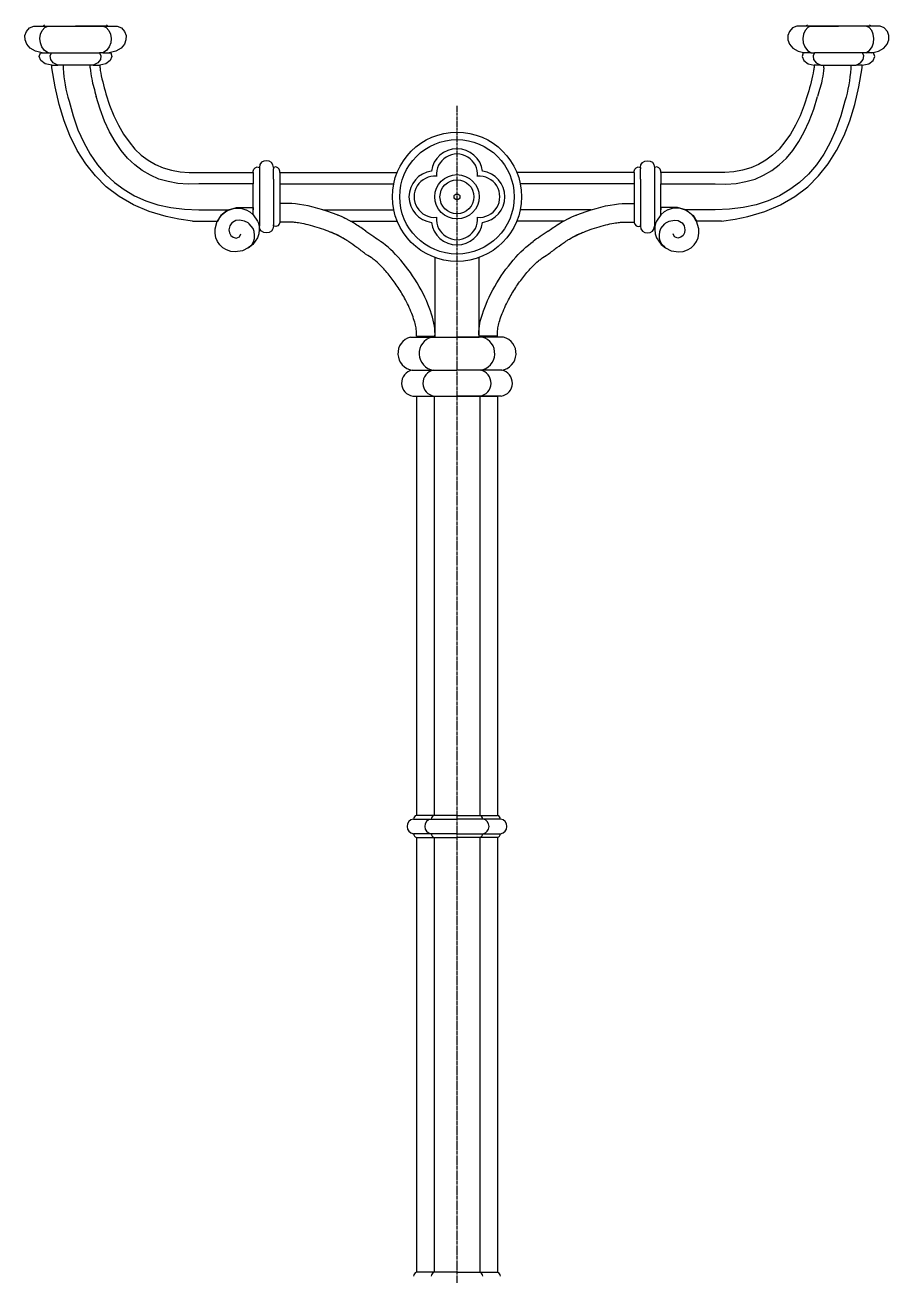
# Model space of a CAD drawing. Header units: millimetres. Extents: x 0 to 13338, y 0 to 11580.
# Drawn here: x 11678 to 12849, y 2539 to 4234 of the extents above; entities that cross this region are included whole.
import ezdxf

# ---------------------------------------------------------------- set-up
doc = ezdxf.new("R2010")
doc.units = ezdxf.units.MM
doc.linetypes.add('CENTER', pattern=[50.8, 31.75, -6.35, 6.35, -6.35])
doc.layers.add('axes', color=40, linetype='CENTER')
doc.layers.add('dwgmodels.com', color=250, linetype='Continuous')

# ---------------------------------------------------------------- blocks, each defined once
blk = doc.blocks.new('Public Light 11_side_dwgmodels.com')
at = {"color": 0}
for p, q in [((-585.1, 3508.6), (-582.9, 3514.1)), ((-584.9, 3502.6), (-585.1, 3508.6)), ((-582.9, 3514.1), (-578.8, 3518.7)), ((-578.8, 3518.7), (-573.2, 3521.1)), ((-573.2, 3521.1), (-553.8, 3521.1)), ((-564.8, 3504.6), (-563.9, 3510.4)), ((-563.9, 3510.4), (-561.9, 3515.3)), ((-561.9, 3515.3), (-558.3, 3519.4)), ((-558.3, 3519.4), (-553.8, 3521.1)), ((-557.9, 3521.1), (-516.6, 3521.1)), ((-553.8, 3521.1), (-479.4, 3521.1)), ((-475.4, 3521.1), (-516.6, 3521.1)), ((-479.4, 3521.1), (-475, 3519.4)), ((-479.4, 3521.1), (-460.1, 3521.1)), ((-475, 3519.4), (-471.4, 3515.3)), ((-471.4, 3515.3), (-469.1, 3510.4)), ((-469.1, 3510.4), (-468.4, 3504.6)), ((-460.1, 3521.1), (-454.3, 3518.7)), ((-454.3, 3518.7), (-450.2, 3514.1)), ((-450.2, 3514.1), (-448.2, 3508.6)), ((-448.2, 3508.6), (-448.3, 3502.6)), ((450.2, 3514.1), (448.2, 3508.6)), ((448.2, 3508.6), (448.3, 3502.6)), ((454.3, 3518.7), (450.2, 3514.1)), ((460.1, 3521.1), (454.3, 3518.7)), ((479.4, 3521.1), (460.1, 3521.1)), ((469.1, 3510.4), (468.4, 3504.6)), ((471.4, 3515.3), (469.1, 3510.4)), ((475, 3519.4), (471.4, 3515.3)), ((479.4, 3521.1), (475, 3519.4)), ((475.4, 3521.1), (516.6, 3521.1)), ((553.8, 3521.1), (479.4, 3521.1)), ((557.9, 3521.1), (516.6, 3521.1)), ((558.3, 3519.4), (553.8, 3521.1)), ((573.2, 3521.1), (553.8, 3521.1)), ((561.9, 3515.3), (558.3, 3519.4)), ((563.9, 3510.4), (561.9, 3515.3)), ((564.8, 3504.6), (563.9, 3510.4)), ((578.8, 3518.7), (573.2, 3521.1)), ((582.9, 3514.1), (578.8, 3518.7)), ((585.1, 3508.6), (582.9, 3514.1)), ((584.9, 3502.6), (585.1, 3508.6)), ((-582.6, 3496.6), (-584.9, 3502.6)), ((-578.2, 3491.5), (-582.6, 3496.6)), ((-570.9, 3487.3), (-578.2, 3491.5)), ((-564.1, 3498.5), (-564.8, 3504.6)), ((-562.2, 3493), (-564.1, 3498.5)), ((-558.5, 3488.3), (-562.2, 3493)), ((-471, 3493), (-474.6, 3488.3)), ((-469, 3498.5), (-471, 3493)), ((-468.4, 3504.6), (-469, 3498.5)), ((-455, 3491.5), (-462.2, 3487.3)), ((-450.5, 3496.6), (-455, 3491.5)), ((-448.3, 3502.6), (-450.5, 3496.6)), ((448.3, 3502.6), (450.5, 3496.6)), ((450.5, 3496.6), (455, 3491.5)), ((455, 3491.5), (462.2, 3487.3)), ((468.4, 3504.6), (469, 3498.5)), ((469, 3498.5), (471, 3493)), ((471, 3493), (474.6, 3488.3)), ((558.5, 3488.3), (562.2, 3493)), ((562.2, 3493), (564.1, 3498.5)), ((564.1, 3498.5), (564.8, 3504.6)), ((570.9, 3487.3), (578.2, 3491.5)), ((578.2, 3491.5), (582.6, 3496.6)), ((582.6, 3496.6), (584.9, 3502.6)), ((-562, 3485.2), (-570.9, 3487.3)), ((-565.9, 3480.1), (-564.2, 3485.2)), ((-563.6, 3474.6), (-565.9, 3480.1)), ((-564.2, 3485.2), (-562, 3485.2)), ((-557.6, 3470.3), (-563.6, 3474.6)), ((-562, 3485.2), (-553.7, 3485.2)), ((-553.7, 3485.2), (-558.5, 3488.3)), ((-553.7, 3485.2), (-549.1, 3485.2)), ((-551, 3480.8), (-549.1, 3485.2)), ((-550.2, 3476.1), (-551, 3480.8)), ((-546.7, 3471.6), (-550.2, 3476.1)), ((-549.1, 3485.2), (-484.2, 3485.2)), ((-483, 3476.1), (-486.5, 3471.6)), ((-479.6, 3485.2), (-484.2, 3485.2)), ((-484.2, 3485.2), (-482.3, 3480.8)), ((-482.3, 3480.8), (-483, 3476.1)), ((-474.6, 3488.3), (-479.6, 3485.2)), ((-479.6, 3485.2), (-471.2, 3485.2)), ((-469.6, 3474.6), (-475.6, 3470.3)), ((-462.2, 3487.3), (-471.2, 3485.2)), ((-471.2, 3485.2), (-469, 3485.2)), ((-467.5, 3480.1), (-469.6, 3474.6)), ((-469, 3485.2), (-467.5, 3480.1)), ((462.2, 3487.3), (471.2, 3485.2)), ((469, 3485.2), (467.5, 3480.1)), ((467.5, 3480.1), (469.6, 3474.6)), ((471.2, 3485.2), (469, 3485.2)), ((469.6, 3474.6), (475.6, 3470.3)), ((479.6, 3485.2), (471.2, 3485.2)), ((474.6, 3488.3), (479.6, 3485.2)), ((479.6, 3485.2), (484.2, 3485.2)), ((484.2, 3485.2), (482.3, 3480.8)), ((482.3, 3480.8), (483, 3476.1)), ((483, 3476.1), (486.5, 3471.6)), ((549.1, 3485.2), (484.2, 3485.2)), ((546.7, 3471.6), (550.2, 3476.1)), ((551, 3480.8), (549.1, 3485.2)), ((553.7, 3485.2), (549.1, 3485.2)), ((550.2, 3476.1), (551, 3480.8)), ((553.7, 3485.2), (558.5, 3488.3)), ((562, 3485.2), (553.7, 3485.2)), ((557.6, 3470.3), (563.6, 3474.6)), ((562, 3485.2), (570.9, 3487.3)), ((564.2, 3485.2), (562, 3485.2)), ((563.6, 3474.6), (565.9, 3480.1)), ((565.9, 3480.1), (564.2, 3485.2)), ((-548.8, 3468.4), (-557.6, 3470.3)), ((-548.8, 3468.4), (-547.6, 3468.4)), ((-548.8, 3464.8), (-548.8, 3468.4)), ((-544.4, 3438.9), (-548.8, 3464.8)), ((-547.6, 3468.4), (-540.5, 3468.4)), ((-540.5, 3468.4), (-546.7, 3471.6)), ((-533.3, 3468.4), (-540.5, 3468.4)), ((-496.9, 3468.4), (-533.3, 3468.4)), ((-533.3, 3468.4), (-533.3, 3464.8)), ((-492.6, 3468.4), (-496.9, 3468.4)), ((-496.9, 3464.8), (-496.9, 3468.4)), ((-486.5, 3471.6), (-492.6, 3468.4)), ((-492.6, 3468.4), (-485.6, 3468.4)), ((-485.6, 3468.4), (-483.6, 3468.5)), ((-475.6, 3470.3), (-483.6, 3468.5)), ((-483.6, 3468.5), (-483.6, 3464.8)), ((475.6, 3470.3), (483.6, 3468.5)), ((485.6, 3468.4), (483.6, 3468.5)), ((483.6, 3468.5), (483.6, 3464.8)), ((492.6, 3468.4), (485.6, 3468.4)), ((486.5, 3471.6), (492.6, 3468.4)), ((492.6, 3468.4), (496.9, 3468.4)), ((496.9, 3468.4), (533.3, 3468.4)), ((496.9, 3464.8), (496.9, 3468.4)), ((533.3, 3468.4), (540.5, 3468.4)), ((533.3, 3468.4), (533.3, 3464.8)), ((540.5, 3468.4), (546.7, 3471.6)), ((547.6, 3468.4), (540.5, 3468.4)), ((544.4, 3438.9), (548.8, 3464.8)), ((548.8, 3468.4), (547.6, 3468.4)), ((548.8, 3468.4), (557.6, 3470.3)), ((548.8, 3464.8), (548.8, 3468.4)), ((-538.9, 3415.1), (-544.4, 3438.9)), ((-483.1, 3408.6), (-488.5, 3425.8)), ((-475.4, 3429.7), (-470.4, 3414.3)), ((475.4, 3429.7), (470.4, 3414.3)), ((483.1, 3408.6), (488.5, 3425.8)), ((538.9, 3415.1), (544.4, 3438.9)), ((-532, 3393.1), (-538.9, 3415.1)), ((-525.4, 3419.7), (-519.9, 3399.5)), ((-477.2, 3392.5), (-483.1, 3408.6)), ((-470.4, 3414.3), (-464.8, 3399.9)), ((470.4, 3414.3), (464.8, 3399.9)), ((477.2, 3392.5), (483.1, 3408.6)), ((525.4, 3419.7), (519.9, 3399.5)), ((532, 3393.1), (538.9, 3415.1)), ((-524.3, 3372.9), (-532, 3393.1)), ((-519.9, 3399.5), (-513.3, 3380.6)), ((-470.4, 3378), (-477.2, 3392.5)), ((-464.8, 3399.9), (-458.5, 3386.9)), ((464.8, 3399.9), (458.5, 3386.9)), ((470.4, 3378), (477.2, 3392.5)), ((519.9, 3399.5), (513.3, 3380.6)), ((524.3, 3372.9), (532, 3393.1)), ((-514.2, 3352.7), (-524.3, 3372.9)), ((-513.3, 3380.6), (-505.6, 3363.5)), ((-463.1, 3364.7), (-470.4, 3378)), ((-458.5, 3386.9), (-451.6, 3374.9)), ((-451.6, 3374.9), (-444.2, 3364.3)), ((451.6, 3374.9), (444.2, 3364.3)), ((458.5, 3386.9), (451.6, 3374.9)), ((463.1, 3364.7), (470.4, 3378)), ((513.3, 3380.6), (505.6, 3363.5)), ((514.2, 3352.7), (524.3, 3372.9)), ((-505.6, 3363.5), (-496.8, 3347.7)), ((-454.9, 3352.8), (-463.1, 3364.7)), ((-444.2, 3364.3), (-436.3, 3354.7)), ((444.2, 3364.3), (436.3, 3354.7)), ((454.9, 3352.8), (463.1, 3364.7)), ((505.6, 3363.5), (496.8, 3347.7)), ((-502.7, 3334.5), (-514.2, 3352.7)), ((-496.8, 3347.7), (-487, 3333.4)), ((-446.2, 3342.3), (-454.9, 3352.8)), ((-436.5, 3333.3), (-446.2, 3342.3)), ((-436.3, 3354.7), (-427.5, 3346.6)), ((-427.5, 3346.6), (-418.2, 3339.5)), ((-418.2, 3339.5), (-408.4, 3333.8)), ((-258, 3338.9), (-261.5, 3338.3)), ((-254.5, 3338.2), (-258, 3338.9)), ((254.5, 3338.2), (258, 3338.9)), ((258, 3338.9), (261.5, 3338.3)), ((418.2, 3339.5), (408.4, 3333.8)), ((427.5, 3346.6), (418.2, 3339.5)), ((436.3, 3354.7), (427.5, 3346.6)), ((436.5, 3333.3), (446.2, 3342.3)), ((446.2, 3342.3), (454.9, 3352.8)), ((496.8, 3347.7), (487, 3333.4)), ((502.7, 3334.5), (514.2, 3352.7)), ((-489.5, 3318.2), (-502.7, 3334.5)), ((-487, 3333.4), (-476.1, 3320.7)), ((-426.3, 3325.5), (-436.5, 3333.3)), ((-415.2, 3319.2), (-426.3, 3325.5)), ((-408.4, 3333.8), (-397.9, 3329.2)), ((-397.9, 3329.2), (-386.7, 3325.9)), ((-386.7, 3325.9), (-375, 3323.8)), ((-375, 3323.8), (-362.6, 3322.9)), ((-362.6, 3322.9), (-349.7, 3323.1)), ((-349.7, 3323.1), (-324.6, 3323.1)), ((-324.6, 3323.1), (-276, 3323.1)), ((-276.1, 3324.8), (-275.3, 3327.2)), ((-276.1, 3324), (-276.1, 3324.8)), ((-276.1, 3323.1), (-276.1, 3324)), ((-276, 3323.1), (-276, 3307.5)), ((-275.3, 3327.2), (-273.4, 3329.3)), ((-273.4, 3329.3), (-270.6, 3330.4)), ((-270.6, 3330.4), (-267.7, 3329.9)), ((-266.8, 3333.7), (-267.6, 3329.9)), ((-267.6, 3329.9), (-267.6, 3250.3)), ((-264.6, 3336.7), (-266.8, 3333.7)), ((-261.5, 3338.3), (-264.6, 3336.7)), ((-251.4, 3336.5), (-254.5, 3338.2)), ((-249.2, 3333.4), (-251.4, 3336.5)), ((-248.5, 3329.7), (-249.2, 3333.4)), ((-248.4, 3329.9), (-248.5, 3327.8)), ((-248.5, 3313.7), (-248.5, 3327.8)), ((-245.5, 3330.4), (-248.4, 3329.9)), ((-242.7, 3329.3), (-245.5, 3330.4)), ((-240.8, 3327.2), (-242.7, 3329.3)), ((-240, 3324.8), (-240.8, 3327.2)), ((-240, 3324), (-240, 3324.8)), ((-240, 3323.1), (-240, 3324)), ((-240, 3323.1), (-240, 3307.5)), ((-240, 3323.1), (-81, 3323.1)), ((240, 3323.1), (81, 3323.1)), ((240, 3324.8), (240.8, 3327.2)), ((240, 3324), (240, 3324.8)), ((240, 3323.1), (240, 3324)), ((240, 3323.1), (240, 3307.5)), ((240.8, 3327.2), (242.7, 3329.3)), ((242.7, 3329.3), (245.5, 3330.4)), ((245.5, 3330.4), (248.4, 3329.9)), ((248.4, 3329.9), (248.5, 3327.8)), ((248.5, 3329.7), (249.2, 3333.4)), ((248.5, 3313.7), (248.5, 3327.8)), ((249.2, 3333.4), (251.4, 3336.5)), ((251.4, 3336.5), (254.5, 3338.2)), ((261.5, 3338.3), (264.6, 3336.7)), ((264.6, 3336.7), (266.8, 3333.7)), ((266.8, 3333.7), (267.6, 3329.9)), ((267.6, 3329.9), (267.6, 3250.3)), ((270.6, 3330.4), (267.7, 3329.9)), ((273.4, 3329.3), (270.6, 3330.4)), ((275.3, 3327.2), (273.4, 3329.3)), ((276.1, 3324.8), (275.3, 3327.2)), ((276, 3323.1), (276, 3307.5)), ((324.6, 3323.1), (276, 3323.1)), ((276.1, 3324), (276.1, 3324.8)), ((276.1, 3323.1), (276.1, 3324)), ((349.7, 3323.1), (324.6, 3323.1)), ((362.6, 3322.9), (349.7, 3323.1)), ((375, 3323.8), (362.6, 3322.9)), ((386.7, 3325.9), (375, 3323.8)), ((397.9, 3329.2), (386.7, 3325.9)), ((408.4, 3333.8), (397.9, 3329.2)), ((415.2, 3319.2), (426.3, 3325.5)), ((426.3, 3325.5), (436.5, 3333.3)), ((487, 3333.4), (476.1, 3320.7)), ((489.5, 3318.2), (502.7, 3334.5)), ((-475, 3303.7), (-489.5, 3318.2)), ((-476.1, 3320.7), (-464, 3309.5)), ((-464, 3309.5), (-450.9, 3299.7)), ((-403.7, 3314), (-415.2, 3319.2)), ((-391.2, 3310.5), (-403.7, 3314)), ((-378.1, 3308.1), (-391.2, 3310.5)), ((-364.2, 3307.2), (-378.1, 3308.1)), ((-349.7, 3307.5), (-364.2, 3307.2)), ((-324.6, 3307.5), (-349.7, 3307.5)), ((-276, 3307.5), (-324.6, 3307.5)), ((-276, 3275.6), (-276, 3307.5)), ((-248.5, 3313.7), (-248.5, 3307.5)), ((-248.5, 3307.5), (-248.4, 3293)), ((-240, 3307.5), (-240, 3276.6)), ((-240, 3307.5), (-85.7, 3307.5)), ((240, 3307.5), (85.7, 3307.5)), ((240, 3307.5), (240, 3276.6)), ((248.5, 3307.5), (248.4, 3293)), ((248.5, 3313.7), (248.5, 3307.5)), ((276, 3275.6), (276, 3307.5)), ((276, 3307.5), (324.6, 3307.5)), ((324.6, 3307.5), (349.7, 3307.5)), ((349.7, 3307.5), (364.2, 3307.2)), ((364.2, 3307.2), (378.1, 3308.1)), ((378.1, 3308.1), (391.2, 3310.5)), ((391.2, 3310.5), (403.7, 3314)), ((403.7, 3314), (415.2, 3319.2)), ((464, 3309.5), (450.9, 3299.7)), ((476.1, 3320.7), (464, 3309.5)), ((475, 3303.7), (489.5, 3318.2)), ((-457.5, 3290.5), (-475, 3303.7)), ((-438.2, 3279.3), (-457.5, 3290.5)), ((-450.9, 3299.7), (-436.6, 3291.4)), ((-436.6, 3291.4), (-421.5, 3284.6)), ((-248.4, 3293), (-248.4, 3282.3)), ((248.4, 3293), (248.4, 3282.3)), ((436.6, 3291.4), (421.5, 3284.6)), ((450.9, 3299.7), (436.6, 3291.4)), ((438.2, 3279.3), (457.5, 3290.5)), ((457.5, 3290.5), (475, 3303.7)), ((-417, 3270.2), (-438.2, 3279.3)), ((-421.5, 3284.6), (-405.1, 3279.3)), ((-405.1, 3279.3), (-387.7, 3275.5)), ((-387.7, 3275.5), (-369.2, 3273.2)), ((-369.2, 3273.2), (-349.7, 3272.3)), ((-349.7, 3272.3), (-324.6, 3272.3)), ((-324.6, 3272.3), (-316, 3272.3)), ((-316, 3272.3), (-309.4, 3272.3)), ((-313.4, 3269.5), (-308.5, 3272.2)), ((-309.4, 3272.3), (-313.1, 3270.3)), ((-309.4, 3272.3), (-298.5, 3275.4)), ((-309.4, 3272.3), (-308.3, 3272.3)), ((-308.5, 3272.2), (-308.3, 3272.3)), ((-308.3, 3272.3), (-302.8, 3274)), ((-302.8, 3274), (-297.2, 3274.5)), ((-298.5, 3275.4), (-285.5, 3275.6)), ((-297.2, 3274.5), (-291.5, 3274)), ((-291.5, 3274), (-286, 3272.3)), ((-286, 3272.3), (-285.7, 3272.2)), ((-285.7, 3272.2), (-280.7, 3269.5)), ((-285.5, 3275.6), (-276, 3275.6)), ((-276.2, 3272.3), (-276, 3275.6)), ((-276, 3272.3), (-276.2, 3272.3)), ((-276, 3275.6), (-276, 3272.3)), ((-276, 3265.6), (-276, 3272.3)), ((-248.4, 3282.3), (-248.5, 3273.1)), ((-248.5, 3273.1), (-248.5, 3255.4)), ((-240, 3276.6), (-240, 3256.5)), ((-181.7, 3272.3), (-85.7, 3272.3)), ((181.7, 3272.3), (85.7, 3272.3)), ((240, 3276.6), (240, 3256.5)), ((248.4, 3282.3), (248.5, 3273.1)), ((248.5, 3273.1), (248.5, 3255.4)), ((276, 3275.6), (276, 3272.3)), ((276.2, 3272.3), (276, 3275.6)), ((285.5, 3275.6), (276, 3275.6)), ((276, 3265.6), (276, 3272.3)), ((276, 3272.3), (276.2, 3272.3)), ((285.7, 3272.2), (280.7, 3269.5)), ((298.5, 3275.4), (285.5, 3275.6)), ((286, 3272.3), (285.7, 3272.2)), ((291.5, 3274), (286, 3272.3)), ((297.2, 3274.5), (291.5, 3274)), ((302.8, 3274), (297.2, 3274.5)), ((309.4, 3272.3), (298.5, 3275.4)), ((308.3, 3272.3), (302.8, 3274)), ((308.5, 3272.2), (308.3, 3272.3)), ((309.4, 3272.3), (308.3, 3272.3)), ((313.4, 3269.5), (308.5, 3272.2)), ((309.4, 3272.3), (313.1, 3270.3)), ((316, 3272.3), (309.4, 3272.3)), ((324.6, 3272.3), (316, 3272.3)), ((349.7, 3272.3), (324.6, 3272.3)), ((369.2, 3273.2), (349.7, 3272.3)), ((387.7, 3275.5), (369.2, 3273.2)), ((405.1, 3279.3), (387.7, 3275.5)), ((421.5, 3284.6), (405.1, 3279.3)), ((417, 3270.2), (438.2, 3279.3)), ((-394, 3263.1), (-417, 3270.2)), ((-376.6, 3259.6), (-394, 3263.1)), ((-358.4, 3256.9), (-376.6, 3259.6)), ((-358.4, 3256.9), (-349.7, 3256.9)), ((-349.7, 3256.9), (-324.6, 3256.9)), ((-327.6, 3246.4), (-324.6, 3256.9)), ((-319.8, 3264.6), (-324.6, 3256.9)), ((-324.6, 3256.9), (-324.1, 3256.9)), ((-324.1, 3256.9), (-321.4, 3261.8)), ((-321.4, 3261.8), (-317.8, 3266)), ((-313.1, 3270.3), (-319.8, 3264.6)), ((-317.8, 3266), (-313.4, 3269.5)), ((-304.8, 3254.5), (-307.7, 3250.5)), ((-304, 3255.3), (-304.8, 3254.5)), ((-299.6, 3257.7), (-304, 3255.3)), ((-294.4, 3258.3), (-299.6, 3257.7)), ((-287.6, 3257.2), (-294.4, 3258.3)), ((-282.8, 3254.7), (-287.6, 3257.2)), ((-281.3, 3253.5), (-282.8, 3254.7)), ((-280.7, 3269.5), (-276.4, 3266)), ((-276.4, 3266), (-276.2, 3265.8)), ((-276.2, 3265.8), (-276, 3265.6)), ((-276, 3265.6), (-270.2, 3256.9)), ((-270.2, 3256.9), (-269.4, 3255)), ((-269.4, 3255), (-268.1, 3249.9)), ((-248.5, 3255.4), (-248.5, 3252.8)), ((-240, 3255.2), (-240.8, 3252.8)), ((-240, 3256.5), (-240.1, 3256.5)), ((-240.1, 3256.5), (-240.1, 3256)), ((-240.1, 3256), (-240, 3256)), ((-240, 3256.5), (-240, 3256)), ((-240, 3256), (-240, 3255.2)), ((-144.1, 3256.9), (-81, 3256.9)), ((144.1, 3256.9), (81, 3256.9)), ((240, 3256.5), (240.1, 3256.5)), ((240, 3256.5), (240, 3256)), ((240.1, 3256), (240, 3256)), ((240, 3256), (240, 3255.2)), ((240, 3255.2), (240.8, 3252.8)), ((240.1, 3256.5), (240.1, 3256)), ((248.5, 3255.4), (248.5, 3252.8)), ((269.4, 3255), (268.1, 3249.9)), ((270.2, 3256.9), (269.4, 3255)), ((276, 3265.6), (270.2, 3256.9)), ((276.2, 3265.8), (276, 3265.6)), ((276.4, 3266), (276.2, 3265.8)), ((280.7, 3269.5), (276.4, 3266)), ((281.3, 3253.5), (282.8, 3254.7)), ((282.8, 3254.7), (287.6, 3257.2)), ((287.6, 3257.2), (294.4, 3258.3)), ((294.4, 3258.3), (299.6, 3257.7)), ((299.6, 3257.7), (304, 3255.3)), ((304, 3255.3), (304.8, 3254.5)), ((304.8, 3254.5), (307.7, 3250.5)), ((313.1, 3270.3), (319.8, 3264.6)), ((317.8, 3266), (313.4, 3269.5)), ((321.4, 3261.8), (317.8, 3266)), ((319.8, 3264.6), (324.6, 3256.9)), ((324.1, 3256.9), (321.4, 3261.8)), ((324.6, 3256.9), (324.1, 3256.9)), ((327.6, 3246.4), (324.6, 3256.9)), ((349.7, 3256.9), (324.6, 3256.9)), ((358.4, 3256.9), (349.7, 3256.9)), ((358.4, 3256.9), (376.6, 3259.6)), ((376.6, 3259.6), (394, 3263.1)), ((394, 3263.1), (417, 3270.2)), ((-327.7, 3240.5), (-327.6, 3246.4)), ((-326.8, 3234.6), (-327.7, 3240.5)), ((-307.7, 3250.5), (-308.8, 3245.3)), ((-308.8, 3245.3), (-308.2, 3241.1)), ((-308.2, 3241.1), (-306.5, 3237.5)), ((-306.5, 3237.5), (-303.2, 3235.2)), ((-294.4, 3235.6), (-292.9, 3239.6)), ((-276.2, 3247.1), (-281.3, 3253.5)), ((-274.6, 3242.9), (-276.2, 3247.1)), ((-274.1, 3238), (-274.6, 3242.9)), ((-274.4, 3233.3), (-274.1, 3238)), ((-268.4, 3239.9), (-270.2, 3234.4)), ((-267.8, 3245.7), (-268.4, 3239.9)), ((-267.6, 3250.1), (-268.1, 3249.9)), ((-268.1, 3249.9), (-267.8, 3245.7)), ((-267.6, 3250.1), (-267.6, 3250.3)), ((-266.8, 3246.3), (-267.6, 3250.1)), ((-264.6, 3243.3), (-266.8, 3246.3)), ((-261.5, 3241.7), (-264.6, 3243.3)), ((-258, 3241.1), (-261.5, 3241.7)), ((-254.5, 3241.8), (-258, 3241.1)), ((-251.4, 3243.5), (-254.5, 3241.8)), ((-249.2, 3246.6), (-251.4, 3243.5)), ((-248.5, 3250.3), (-249.2, 3246.6)), ((-248.5, 3252.8), (-248.5, 3252.2)), ((-248.4, 3250.1), (-248.5, 3252.2)), ((-248.5, 3252.2), (-248.5, 3250.3)), ((-245.5, 3249.6), (-248.4, 3250.1)), ((-242.7, 3250.7), (-245.5, 3249.6)), ((-240.8, 3252.8), (-242.7, 3250.7)), ((240.8, 3252.8), (242.7, 3250.7)), ((242.7, 3250.7), (245.5, 3249.6)), ((245.5, 3249.6), (248.4, 3250.1)), ((248.4, 3250.1), (248.5, 3252.2)), ((248.5, 3252.8), (248.5, 3252.2)), ((248.5, 3252.2), (248.5, 3250.3)), ((248.5, 3250.3), (249.2, 3246.6)), ((249.2, 3246.6), (251.4, 3243.5)), ((251.4, 3243.5), (254.5, 3241.8)), ((254.5, 3241.8), (258, 3241.1)), ((258, 3241.1), (261.5, 3241.7)), ((261.5, 3241.7), (264.6, 3243.3)), ((264.6, 3243.3), (266.8, 3246.3)), ((266.8, 3246.3), (267.6, 3250.1)), ((267.6, 3250.1), (267.6, 3250.3)), ((267.6, 3250.1), (268.1, 3249.9)), ((268.1, 3249.9), (267.8, 3245.7)), ((267.8, 3245.7), (268.4, 3239.9)), ((268.4, 3239.9), (270.2, 3234.4)), ((274.1, 3238), (274.6, 3242.9)), ((274.4, 3233.3), (274.1, 3238)), ((274.6, 3242.9), (276.2, 3247.1)), ((276.2, 3247.1), (281.3, 3253.5)), ((294.4, 3235.6), (292.9, 3239.6)), ((306.5, 3237.5), (303.2, 3235.2)), ((308.2, 3241.1), (306.5, 3237.5)), ((307.7, 3250.5), (308.8, 3245.3)), ((308.8, 3245.3), (308.2, 3241.1)), ((326.8, 3234.6), (327.7, 3240.5)), ((327.7, 3240.5), (327.6, 3246.4)), ((-324.5, 3229.4), (-326.8, 3234.6)), ((-321.3, 3224.7), (-324.5, 3229.4)), ((-317.1, 3220.9), (-321.3, 3224.7)), ((-312.2, 3218), (-317.1, 3220.9)), ((-303.2, 3235.2), (-298.9, 3234.1)), ((-298.9, 3234.1), (-294.4, 3235.6)), ((-282.6, 3220.7), (-290.3, 3217)), ((-276.4, 3225.4), (-282.6, 3220.7)), ((-282.6, 3220.7), (-281.3, 3221.7)), ((-281.3, 3221.7), (-278, 3225.1)), ((-278, 3225.1), (-275.8, 3229)), ((-270.2, 3234.4), (-276.4, 3225.4)), ((-275.8, 3229), (-274.4, 3233.3)), ((270.2, 3234.4), (276.4, 3225.4)), ((275.8, 3229), (274.4, 3233.3)), ((278, 3225.1), (275.8, 3229)), ((276.4, 3225.4), (282.6, 3220.7)), ((281.3, 3221.7), (278, 3225.1)), ((282.6, 3220.7), (281.3, 3221.7)), ((282.6, 3220.7), (290.3, 3217)), ((298.9, 3234.1), (294.4, 3235.6)), ((303.2, 3235.2), (298.9, 3234.1)), ((312.2, 3218), (317.1, 3220.9)), ((317.1, 3220.9), (321.3, 3224.7)), ((321.3, 3224.7), (324.5, 3229.4)), ((324.5, 3229.4), (326.8, 3234.6)), ((-306.4, 3216.1), (-312.2, 3218)), ((-300.3, 3215.3), (-306.4, 3216.1)), ((-290.3, 3217), (-300.3, 3215.3)), ((290.3, 3217), (300.3, 3215.3)), ((300.3, 3215.3), (306.4, 3216.1)), ((306.4, 3216.1), (312.2, 3218)), ((-63.1, 3100), (0, 3100)), ((-55, 3101.1), (-30, 3101.1)), ((-41.2, 3100), (0, 3100)), ((-41.2, 3100), (0, 3100)), ((63.1, 3100), (0, 3100)), ((41.2, 3100), (0, 3100)), ((41.2, 3100), (0, 3100)), ((55, 3101.1), (30, 3101.1)), ((-60.6, 3055), (-57.2, 3055)), ((-59.7, 3055), (0, 3055)), ((59.7, 3055), (0, 3055)), ((60.6, 3055), (57.2, 3055)), ((-59.7, 3020), (0, 3020)), ((-55, 3020), (55, 3020)), ((-54.8, 3020), (-54.8, 2452)), ((-30.9, 3020), (-30.9, 2452)), ((59.7, 3020), (0, 3020)), ((30.9, 3020), (30.9, 2452)), ((54.8, 3020), (54.8, 2452)), ((-59, 2447), (0, 2447)), ((0, 2452), (-55, 2452)), ((0, 2452), (55, 2452)), ((59, 2447), (0, 2447)), ((0, 2427), (-59, 2427)), ((0, 2427), (59, 2427)), ((-55, 2422), (0, 2422)), ((-54.8, 2422), (-54.8, 1833)), ((-30.9, 2422), (-30.9, 1833)), ((55, 2422), (0, 2422)), ((30.9, 2422), (30.9, 1833)), ((54.8, 2422), (54.8, 1833)), ((0, 1833), (-55, 1833)), ((0, 1833), (55, 1833))]:
    blk.add_line(p, q, dxfattribs=at)
blk.add_lwpolyline([(-30, 3207.8), (-30, 3100), (30, 3100), (30, 3207.8)], dxfattribs=at)
for radius in [87.5, 77.5, 30, 23, 4]:
    blk.add_circle((0, 3290), radius, dxfattribs=at)
for centre, radius, start, end in [((-557.9, 3523.1), 2, 190.1342, 270), ((-475.4, 3523.1), 2, 270, 349.8658), ((475.4, 3523.1), 2, 190.1342, 270), ((557.9, 3523.1), 2, 270, 349.8658), ((0, 3320), 35, 7.6926, 172.3074), ((0, 3320.1), 27.9, 355.0696, 184.9304), ((-30, 3290), 35, 97.6926, 262.3074), ((30, 3290), 35, 277.6926, 82.3074), ((-30.2, 3290), 27.9, 85.0255, 274.9094), ((30.1, 3290), 27.9, 265.0696, 94.9304), ((0, 3260), 35, 187.6926, 352.3074), ((0, 3259.8), 27.9, 175.0272, 4.9728), ((-56.9, 3077.8), 23.1, 105.5453, 260.8144), ((-28.1, 3077.8), 23.1, 105.5453, 260.8144), ((28.1, 3077.8), 23.1, 279.1856, 74.4547), ((56.9, 3077.8), 23.1, 279.1856, 74.4547), ((-57.3, 3037.6), 17.7, 100.9431, 262.1214), ((-28.4, 3037.6), 17.7, 100.9431, 262.1214), ((28.4, 3037.6), 17.7, 277.8786, 79.0569), ((57.3, 3037.6), 17.7, 277.8786, 79.0569), ((-57.4, 2437), 10.1, 99.2709, 260.7291), ((-52.7, 2446), 6.41, 111.3754, 171.305), ((-33.4, 2437), 10.1, 99.2709, 260.7291), ((-28.7, 2446), 6.41, 111.3754, 171.305), ((28.7, 2446), 6.41, 8.695, 68.6246), ((33.4, 2437), 10.1, 279.2709, 80.7291), ((52.7, 2446), 6.41, 8.695, 68.6246), ((57.4, 2437), 10.1, 279.2709, 80.7291), ((-52.7, 2428), 6.41, 188.695, 248.6246), ((-28.7, 2428), 6.41, 188.695, 248.6246), ((28.7, 2428), 6.41, 291.3754, 351.305), ((52.7, 2428), 6.41, 291.3754, 351.305), ((-52.7, 1827), 6.41, 111.3754, 171.305), ((-28.7, 1827), 6.41, 111.3754, 171.305), ((28.7, 1827), 6.41, 8.695, 68.6246), ((52.7, 1827), 6.41, 8.695, 68.6246)]:
    blk.add_arc(centre, radius, start, end, dxfattribs=at)
for centre, major_axis, ratio, start_param, end_param in [((-183.9, 3258.8), (56.1, -17.8), 0.231142, 6.950752, 8.82768), ((-84.9, 3161.1), (-47.8, 74.6), 0.369463, 3.579988, 5.577498)]:
    blk.add_ellipse(centre, major_axis=major_axis, ratio=ratio, start_param=start_param, end_param=end_param, dxfattribs=at)
at = {"color": 0, "extrusion": (0, 0, -1)}
for centre, major_axis, ratio, start_param, end_param in [((183.9, 3258.8), (-56.1, -17.8), 0.231142, 6.950752, 8.82768), ((84.9, 3161.1), (47.8, 74.6), 0.369463, 3.579988, 5.577498)]:
    blk.add_ellipse(centre, major_axis=major_axis, ratio=ratio, start_param=start_param, end_param=end_param, dxfattribs=at)
at = {"color": 0}
for points, knots in [([(-533.5, 3468.4), (-533.4, 3466.9), (-532.6, 3450.4), (-529.7, 3434), (-525.4, 3419.7)], [46.40891, 46.40891, 46.40891, 46.40891, 50.862701, 95.814871, 95.814871, 95.814871, 95.814871]), ([(-496.9, 3464.8), (-496, 3459), (-495.1, 3447.8), (-490.8, 3434.2), (-488.5, 3425.8)], [46.574097, 46.574097, 46.574097, 46.574097, 63.434947, 89.389101, 89.389101, 89.389101, 89.389101]), ([(-483.6, 3468.5), (-483.6, 3464.8), (-482.3, 3454.1), (-478.4, 3440.4), (-475.4, 3429.7)], [45.755431, 45.755431, 45.755431, 45.755431, 52.439479, 85.482319, 85.482319, 85.482319, 85.482319]), ([(483.6, 3468.5), (483.6, 3464.8), (482.3, 3454.1), (478.4, 3440.4), (475.4, 3429.7)], [45.755431, 45.755431, 45.755431, 45.755431, 52.439479, 85.482319, 85.482319, 85.482319, 85.482319]), ([(496.9, 3464.8), (496, 3459), (495.1, 3447.8), (490.8, 3434.2), (488.5, 3425.8)], [46.574097, 46.574097, 46.574097, 46.574097, 63.434947, 89.389101, 89.389101, 89.389101, 89.389101]), ([(533.5, 3468.4), (533.4, 3466.9), (532.6, 3450.4), (529.7, 3434), (525.4, 3419.7)], [46.40891, 46.40891, 46.40891, 46.40891, 50.862701, 95.814871, 95.814871, 95.814871, 95.814871]), ([(-227.5, 3255.8), (-229.7, 3255.8), (-231.4, 3255.8), (-234.2, 3255.8), (-235.3, 3255.8), (-237.4, 3255.8), (-238.3, 3255.8), (-239.5, 3255.8), (-239.8, 3255.8), (-240, 3255.8)], [0, 0, 0, 0, 5.113794, 5.113794, 8.416561, 8.416561, 11.318877, 11.318877, 12.033368, 12.033368, 12.033368, 12.033368]), ([(-151.2, 3232), (-151.9, 3232.5), (-152.8, 3233.1), (-154.8, 3234.3), (-156, 3234.9), (-159.8, 3237), (-162.9, 3238.5), (-169.8, 3241.5), (-173.5, 3243.1), (-181.2, 3245.9), (-185.3, 3247.3), (-193.4, 3249.8), (-197.5, 3250.9), (-205.3, 3252.9), (-209.1, 3253.7), (-215.3, 3254.8), (-217.9, 3255.1), (-222, 3255.6), (-223.6, 3255.7), (-225.9, 3255.8), (-226.8, 3255.8), (-227.5, 3255.8)], [6.950752, 6.950752, 6.950752, 6.950752, 7.06271, 7.06271, 7.174667, 7.174667, 7.414552, 7.414552, 7.654437, 7.654437, 7.894322, 7.894322, 8.134207, 8.134207, 8.374092, 8.374092, 8.566184, 8.566184, 8.71819, 8.71819, 8.82768, 8.82768, 8.82768, 8.82768]), ([(-123.4, 3243.4), (-127.9, 3246.7), (-140.1, 3255.1), (-153.3, 3262), (-161.8, 3265.3)], [18.087962, 18.087962, 18.087962, 18.087962, 34.784271, 62.400944, 62.400944, 62.400944, 62.400944]), ([(123.4, 3243.4), (127.9, 3246.7), (140.1, 3255.1), (153.3, 3262), (161.8, 3265.3)], [18.087962, 18.087962, 18.087962, 18.087962, 34.784271, 62.400944, 62.400944, 62.400944, 62.400944]), ([(151.2, 3232), (151.9, 3232.5), (152.8, 3233.1), (154.8, 3234.3), (156, 3234.9), (159.8, 3237), (162.9, 3238.5), (169.8, 3241.5), (173.5, 3243.1), (181.2, 3245.9), (185.3, 3247.3), (193.4, 3249.8), (197.5, 3250.9), (205.3, 3252.9), (209.1, 3253.7), (215.3, 3254.8), (217.9, 3255.1), (222, 3255.6), (223.6, 3255.7), (225.9, 3255.8), (226.8, 3255.8), (227.5, 3255.8)], [6.950752, 6.950752, 6.950752, 6.950752, 7.06271, 7.06271, 7.174667, 7.174667, 7.414552, 7.414552, 7.654437, 7.654437, 7.894322, 7.894322, 8.134207, 8.134207, 8.374092, 8.374092, 8.566184, 8.566184, 8.71819, 8.71819, 8.82768, 8.82768, 8.82768, 8.82768]), ([(227.5, 3255.8), (229.7, 3255.8), (231.4, 3255.8), (234.2, 3255.8), (235.3, 3255.8), (237.4, 3255.8), (238.3, 3255.8), (239.5, 3255.8), (239.8, 3255.8), (240, 3255.8)], [0, 0, 0, 0, 5.113794, 5.113794, 8.416561, 8.416561, 11.318877, 11.318877, 12.033368, 12.033368, 12.033368, 12.033368]), ([(-123.7, 3212.5), (-127.7, 3215.5), (-131.6, 3218.5), (-139.3, 3224), (-143, 3226.7), (-147.8, 3229.9), (-149.1, 3230.7), (-152.8, 3233), (-155.3, 3234.5), (-160.3, 3237.2), (-162.8, 3238.5), (-167.2, 3240.5), (-169, 3241.3), (-170.9, 3242)], [0, 0, 0, 0, 14.761178, 14.761178, 29.522357, 29.522357, 34.602566, 34.602566, 44.762984, 44.762984, 54.923402, 54.923402, 62.400944, 62.400944, 62.400944, 62.400944]), ([(123.7, 3212.5), (127.7, 3215.5), (131.6, 3218.5), (139.3, 3224), (143, 3226.7), (147.8, 3229.9), (149.1, 3230.7), (152.8, 3233), (155.3, 3234.5), (160.3, 3237.2), (162.8, 3238.5), (167.2, 3240.5), (169, 3241.3), (170.9, 3242)], [0, 0, 0, 0, 14.761178, 14.761178, 29.522357, 29.522357, 34.602566, 34.602566, 44.762984, 44.762984, 54.923402, 54.923402, 62.400944, 62.400944, 62.400944, 62.400944]), ([(-55, 3101.1), (-54.8, 3104), (-54.8, 3104.7), (-54.8, 3106.4), (-54.9, 3107.4), (-55.1, 3109.7), (-55.2, 3110.9), (-55.9, 3114.7), (-56.5, 3117.4), (-58.1, 3123.2), (-59.1, 3126.3), (-61.6, 3132.9), (-63, 3136.3), (-66.2, 3143.4), (-67.9, 3147), (-72.8, 3156.1), (-76, 3161.6), (-83, 3172.3), (-86.7, 3177.4), (-94.3, 3187), (-98.2, 3191.4), (-104.8, 3198.2), (-107.6, 3200.9), (-112.8, 3205.3), (-115.2, 3207.2), (-123.7, 3212.5)], [3.579988, 3.579988, 3.579988, 3.579988, 3.673046, 3.673046, 3.766103, 3.766103, 3.85916, 3.85916, 4.018345, 4.018345, 4.17753, 4.17753, 4.336715, 4.336715, 4.4959, 4.4959, 4.737055, 4.737055, 4.97821, 4.97821, 5.219364, 5.219364, 5.400489, 5.400489, 5.577498, 5.577498, 5.577498, 5.577498]), ([(55, 3101.1), (54.8, 3104), (54.8, 3104.7), (54.8, 3106.4), (54.9, 3107.4), (55.1, 3109.7), (55.2, 3110.9), (55.9, 3114.7), (56.5, 3117.4), (58.1, 3123.2), (59.1, 3126.3), (61.6, 3132.9), (63, 3136.3), (66.2, 3143.4), (67.9, 3147), (72.8, 3156.1), (76, 3161.6), (83, 3172.3), (86.7, 3177.4), (94.3, 3187), (98.2, 3191.4), (104.8, 3198.2), (107.6, 3200.9), (112.8, 3205.3), (115.2, 3207.2), (123.7, 3212.5)], [3.579988, 3.579988, 3.579988, 3.579988, 3.673046, 3.673046, 3.766103, 3.766103, 3.85916, 3.85916, 4.018345, 4.018345, 4.17753, 4.17753, 4.336715, 4.336715, 4.4959, 4.4959, 4.737055, 4.737055, 4.97821, 4.97821, 5.219364, 5.219364, 5.400489, 5.400489, 5.577498, 5.577498, 5.577498, 5.577498])]:
    blk.add_open_spline(points, degree=3, knots=knots, dxfattribs=at)
for points, start_tangent, end_tangent in [([(-228, 3280.8), (-237, 3280.8), (-240, 3280.8)], (-1, 0), (-1, 0)), ([(228, 3280.8), (237, 3280.8), (240, 3280.8)], (1, 0), (1, 0)), ([(-123.4, 3243.4), (-112.6, 3236.1), (-103.4, 3229.3)], (0.832595, -0.553882), (0.752611, -0.658465)), ([(123.4, 3243.4), (112.6, 3236.1), (103.4, 3229.3)], (-0.832595, -0.553882), (-0.752611, -0.658465))]:
    blk.add_spline(points, degree=3, dxfattribs=dict(at, start_tangent=start_tangent, end_tangent=end_tangent))
at = {"layer": 'axes', "ltscale": 0.1}
blk.add_line((0, 3413.3), (0, -237.2), dxfattribs=at)

msp = doc.modelspace()

# ---------------------------------------------------------------- block references
at = {"layer": 'dwgmodels.com'}
msp.add_blockref('Public Light 11_side_dwgmodels.com', (12263.5, 710.8), dxfattribs=at)

doc.saveas('drawing.dxf')
